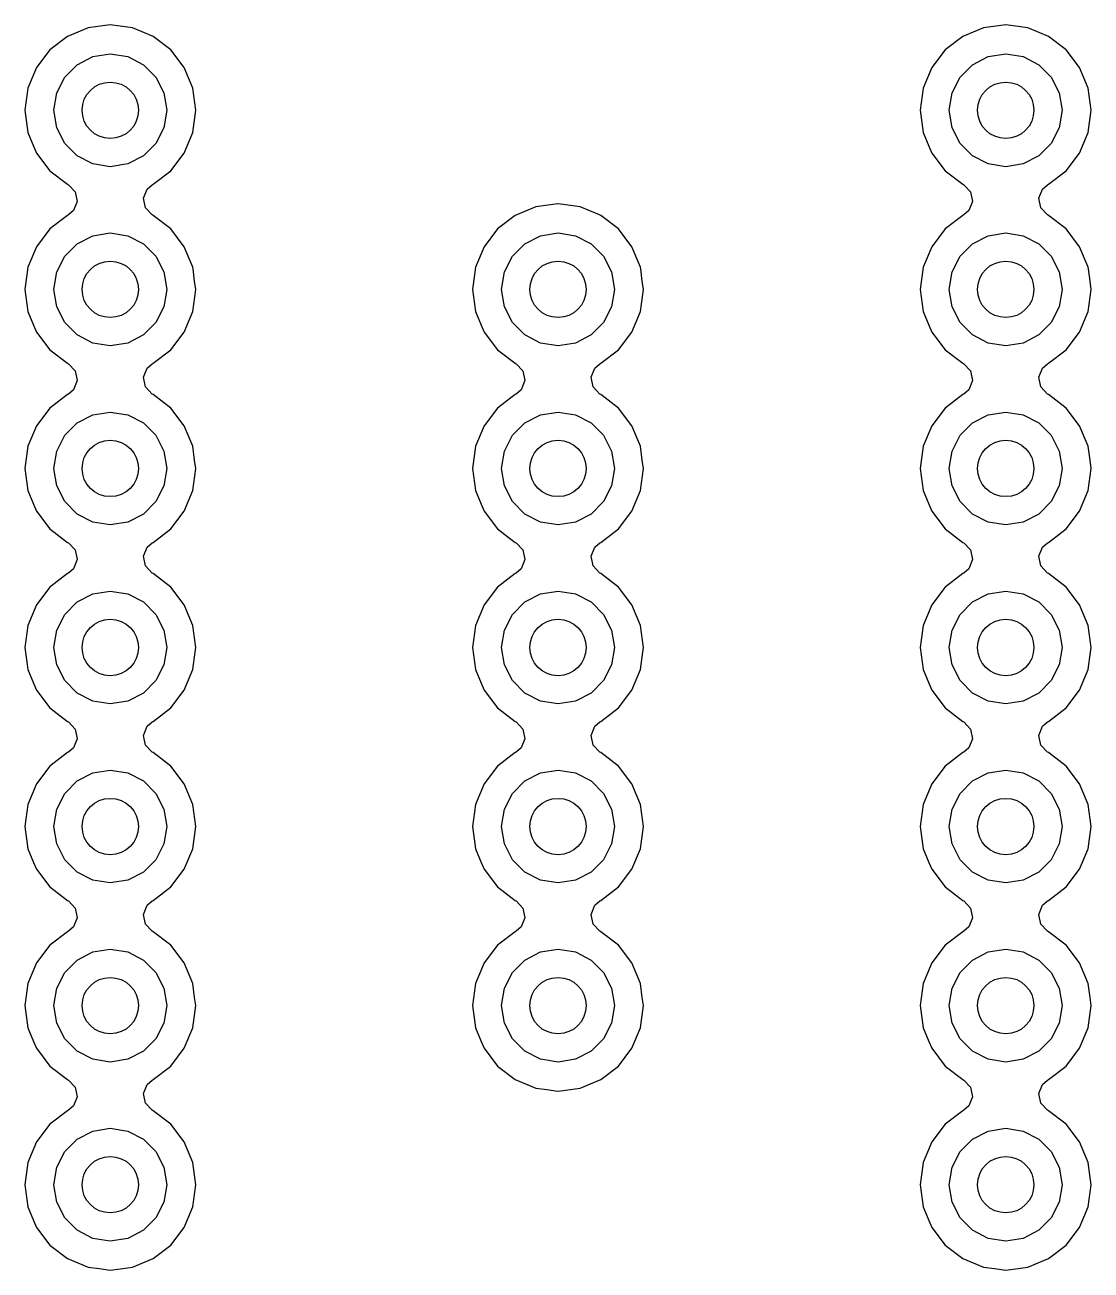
# Model space of a CAD drawing. Extents: x 116 to 183, y -128 to -37.6.
# Drawn here: x 132.11 to 139.67, y -86.2 to -77.37 of the extents above; entities that cross this region are included whole.
import ezdxf

# ---------------------------------------------------------------- set-up
doc = ezdxf.new("R2010")
doc.units = 0
doc.layers.add('BLACK', color=7, linetype='CONTINUOUS')

msp = doc.modelspace()

# ---------------------------------------------------------------- linework, layer by layer
at = {"layer": 'BLACK', "linetype": 'CONTINUOUS'}
for p, q in [((132.558237, -77.392956), (132.41216, -77.453463)), ((132.558239, -77.392955), (132.558237, -77.392956)), ((132.714999, -77.372318), (132.558239, -77.392955)), ((132.715001, -77.372318), (132.714999, -77.372318)), ((132.87176, -77.392955), (132.715001, -77.372318)), ((132.871762, -77.392956), (132.87176, -77.392955)), ((132.939852, -77.42116), (132.871762, -77.392956)), ((133.017841, -77.453464), (132.939852, -77.42116)), ((138.908237, -77.392956), (138.76216, -77.453463)), ((138.908239, -77.392955), (138.908237, -77.392956)), ((139.064999, -77.372318), (138.908239, -77.392955)), ((139.065001, -77.372318), (139.064999, -77.372318)), ((139.22176, -77.392955), (139.065001, -77.372318)), ((139.221762, -77.392956), (139.22176, -77.392955)), ((139.289852, -77.42116), (139.221762, -77.392956)), ((139.367841, -77.453464), (139.289852, -77.42116)), ((132.41216, -77.453463), (132.286718, -77.549718)), ((133.143282, -77.549718), (133.017841, -77.453464)), ((138.76216, -77.453463), (138.636718, -77.549718)), ((139.493282, -77.549718), (139.367841, -77.453464)), ((132.286718, -77.549718), (132.190463, -77.67516)), ((132.479886, -77.654393), (132.591393, -77.597577)), ((132.591393, -77.597577), (132.715, -77.578)), ((132.715, -77.578), (132.838607, -77.597577)), ((132.838607, -77.597577), (132.950114, -77.654393)), ((133.239536, -77.675159), (133.143282, -77.549718)), ((138.636718, -77.549718), (138.540463, -77.67516)), ((138.829886, -77.654393), (138.941393, -77.597577)), ((138.941393, -77.597577), (139.065, -77.578)), ((139.065, -77.578), (139.188607, -77.597577)), ((139.188607, -77.597577), (139.300114, -77.654393)), ((139.589536, -77.675159), (139.493282, -77.549718)), ((132.190463, -77.67516), (132.129956, -77.821237)), ((132.391393, -77.742886), (132.479886, -77.654393)), ((132.950114, -77.654393), (133.038607, -77.742886)), ((133.300044, -77.821238), (133.239536, -77.675159)), ((138.540463, -77.67516), (138.479956, -77.821237)), ((138.741393, -77.742886), (138.829886, -77.654393)), ((139.300114, -77.654393), (139.388607, -77.742886)), ((139.650044, -77.821238), (139.589536, -77.675159)), ((132.334577, -77.854393), (132.391393, -77.742886)), ((133.038607, -77.742886), (133.095423, -77.854393)), ((138.684577, -77.854393), (138.741393, -77.742886)), ((139.388607, -77.742886), (139.445423, -77.854393)), ((132.129955, -77.821239), (132.109318, -77.977998)), ((132.129956, -77.821237), (132.129955, -77.821239)), ((132.315, -77.978), (132.334577, -77.854393)), ((133.095423, -77.854393), (133.115, -77.978)), ((133.320682, -77.977998), (133.300044, -77.821238)), ((138.479955, -77.821239), (138.459318, -77.977998)), ((138.479956, -77.821237), (138.479955, -77.821239)), ((138.665, -77.978), (138.684577, -77.854393)), ((139.445423, -77.854393), (139.465, -77.978)), ((139.670682, -77.978), (139.650044, -77.821238)), ((132.109318, -77.977998), (132.109318, -77.978001)), ((132.109318, -77.978001), (132.129955, -78.13476)), ((132.334577, -78.101607), (132.315, -77.978)), ((133.115, -77.978), (133.095423, -78.101607)), ((133.300044, -78.134762), (133.320682, -77.978)), ((133.320682, -77.978), (133.320682, -77.977998)), ((138.459318, -77.977998), (138.459318, -77.978001)), ((138.459318, -77.978001), (138.479955, -78.13476)), ((138.684577, -78.101607), (138.665, -77.978)), ((139.465, -77.978), (139.445423, -78.101607)), ((139.650044, -78.134762), (139.670682, -77.978)), ((132.129955, -78.13476), (132.129956, -78.134762)), ((132.129956, -78.134762), (132.170232, -78.231998)), ((132.391393, -78.213114), (132.334577, -78.101607)), ((133.095423, -78.101607), (133.038607, -78.213114)), ((133.239536, -78.280841), (133.300044, -78.134762)), ((138.479955, -78.13476), (138.479956, -78.134762)), ((138.479956, -78.134762), (138.520232, -78.231998)), ((138.741393, -78.213114), (138.684577, -78.101607)), ((139.445423, -78.101607), (139.388607, -78.213114)), ((139.589536, -78.280841), (139.650044, -78.134762)), ((132.170232, -78.231998), (132.190464, -78.280841)), ((132.479886, -78.301607), (132.391393, -78.213114)), ((133.038607, -78.213114), (132.950114, -78.301607)), ((138.520232, -78.231998), (138.540464, -78.280841)), ((138.829886, -78.301607), (138.741393, -78.213114)), ((139.388607, -78.213114), (139.300114, -78.301607)), ((132.190464, -78.280841), (132.286718, -78.406282)), ((132.591393, -78.358423), (132.479886, -78.301607)), ((132.950114, -78.301607), (132.838607, -78.358423)), ((133.143282, -78.406282), (133.239536, -78.280841)), ((138.540464, -78.280841), (138.636718, -78.406282)), ((138.941393, -78.358423), (138.829886, -78.301607)), ((139.300114, -78.301607), (139.188607, -78.358423)), ((139.493282, -78.406282), (139.589536, -78.280841)), ((132.286718, -78.406282), (132.412159, -78.502536)), ((132.715, -78.378), (132.591393, -78.358423)), ((132.838607, -78.358423), (132.715, -78.378)), ((133.017841, -78.502536), (133.143282, -78.406282)), ((138.636718, -78.406282), (138.762159, -78.502536)), ((139.065, -78.378), (138.941393, -78.358423)), ((139.188607, -78.358423), (139.065, -78.378)), ((139.367841, -78.502536), (139.493282, -78.406282)), ((132.412159, -78.502536), (132.412166, -78.502541)), ((132.412166, -78.502541), (132.417487, -78.505613)), ((132.417487, -78.505613), (132.465703, -78.556179)), ((132.977037, -78.536352), (133.012515, -78.50561)), ((133.012515, -78.50561), (133.017828, -78.502541)), ((133.017828, -78.502541), (133.017841, -78.502536)), ((138.762159, -78.502536), (138.762166, -78.502541)), ((138.762166, -78.502541), (138.767487, -78.505613)), ((138.767487, -78.505613), (138.815703, -78.556179)), ((139.327037, -78.536352), (139.362515, -78.50561)), ((139.362515, -78.50561), (139.367828, -78.502541)), ((139.367828, -78.502541), (139.367841, -78.502536)), ((132.465703, -78.556179), (132.478927, -78.624786)), ((132.951072, -78.601218), (132.977037, -78.536352)), ((138.815703, -78.556179), (138.828927, -78.624786)), ((139.301072, -78.601218), (139.327037, -78.536352)), ((132.478927, -78.624786), (132.452959, -78.689651)), ((132.964298, -78.669825), (132.951072, -78.601218)), ((133.012515, -78.72039), (132.964298, -78.669825)), ((135.733237, -78.662956), (135.58716, -78.723463)), ((135.733239, -78.662955), (135.733237, -78.662956)), ((135.889999, -78.642318), (135.733239, -78.662955)), ((135.890001, -78.642318), (135.889999, -78.642318)), ((136.04676, -78.662955), (135.890001, -78.642318)), ((136.046762, -78.662956), (136.04676, -78.662955)), ((136.185412, -78.720387), (136.046762, -78.662956)), ((138.828927, -78.624786), (138.802959, -78.689651)), ((139.314298, -78.669825), (139.301072, -78.601218)), ((139.362515, -78.72039), (139.314298, -78.669825)), ((132.412166, -78.723458), (132.286718, -78.819718)), ((132.417487, -78.720387), (132.412166, -78.723458)), ((132.452959, -78.689651), (132.417487, -78.720387)), ((133.017834, -78.723461), (133.012515, -78.72039)), ((133.017841, -78.723464), (133.017834, -78.723461)), ((133.143282, -78.819718), (133.017841, -78.723464)), ((135.58716, -78.723463), (135.461718, -78.819718)), ((136.192841, -78.723464), (136.185412, -78.720387)), ((136.318282, -78.819718), (136.192841, -78.723464)), ((138.762166, -78.723458), (138.636718, -78.819718)), ((138.767487, -78.720387), (138.762166, -78.723458)), ((138.802959, -78.689651), (138.767487, -78.720387)), ((139.367834, -78.723461), (139.362515, -78.72039)), ((139.367841, -78.723464), (139.367834, -78.723461)), ((139.493282, -78.819718), (139.367841, -78.723464)), ((132.286718, -78.819718), (132.190463, -78.94516)), ((132.591393, -78.867577), (132.715, -78.848)), ((132.715, -78.848), (132.838607, -78.867577)), ((133.239536, -78.945159), (133.143282, -78.819718)), ((135.461718, -78.819718), (135.365463, -78.94516)), ((135.766393, -78.867577), (135.89, -78.848)), ((135.89, -78.848), (136.013607, -78.867577)), ((136.414536, -78.945159), (136.318282, -78.819718)), ((138.636718, -78.819718), (138.540463, -78.94516)), ((138.941393, -78.867577), (139.065, -78.848)), ((139.065, -78.848), (139.188607, -78.867577)), ((139.589536, -78.945159), (139.493282, -78.819718)), ((132.190463, -78.94516), (132.129956, -79.091237)), ((132.391393, -79.012886), (132.479886, -78.924393)), ((132.479886, -78.924393), (132.591393, -78.867577)), ((132.838607, -78.867577), (132.950114, -78.924393)), ((132.950114, -78.924393), (133.038607, -79.012886)), ((133.300044, -79.091238), (133.239536, -78.945159)), ((135.365463, -78.94516), (135.304956, -79.091237)), ((135.566393, -79.012886), (135.654886, -78.924393)), ((135.654886, -78.924393), (135.766393, -78.867577)), ((136.013607, -78.867577), (136.125114, -78.924393)), ((136.125114, -78.924393), (136.213607, -79.012886)), ((136.475044, -79.091238), (136.414536, -78.945159)), ((138.540463, -78.94516), (138.479956, -79.091237)), ((138.741393, -79.012886), (138.829886, -78.924393)), ((138.829886, -78.924393), (138.941393, -78.867577)), ((139.188607, -78.867577), (139.300114, -78.924393)), ((139.300114, -78.924393), (139.388607, -79.012886)), ((139.650044, -79.091238), (139.589536, -78.945159)), ((132.334577, -79.124393), (132.391393, -79.012886)), ((133.038607, -79.012886), (133.095423, -79.124393)), ((135.509577, -79.124393), (135.566393, -79.012886)), ((136.213607, -79.012886), (136.270423, -79.124393)), ((138.684577, -79.124393), (138.741393, -79.012886)), ((139.388607, -79.012886), (139.445423, -79.124393)), ((132.129955, -79.091239), (132.109318, -79.247998)), ((132.129956, -79.091237), (132.129955, -79.091239)), ((132.315, -79.248), (132.334577, -79.124393)), ((133.095423, -79.124393), (133.115, -79.248)), ((133.301482, -79.102159), (133.300044, -79.091238)), ((133.313029, -79.189873), (133.301482, -79.102159)), ((135.304955, -79.091239), (135.284318, -79.247998)), ((135.304956, -79.091237), (135.304955, -79.091239)), ((135.49, -79.248), (135.509577, -79.124393)), ((136.270423, -79.124393), (136.29, -79.248)), ((136.476482, -79.102159), (136.475044, -79.091238)), ((136.488029, -79.189873), (136.476482, -79.102159)), ((138.479955, -79.091239), (138.459318, -79.247998)), ((138.479956, -79.091237), (138.479955, -79.091239)), ((138.665, -79.248), (138.684577, -79.124393)), ((139.445423, -79.124393), (139.465, -79.248)), ((139.651482, -79.102159), (139.650044, -79.091238)), ((139.663029, -79.189873), (139.651482, -79.102159)), ((133.320682, -79.247998), (133.313029, -79.189873)), ((136.495682, -79.248), (136.488029, -79.189873)), ((139.670682, -79.248), (139.663029, -79.189873)), ((132.109318, -79.247998), (132.109318, -79.248001)), ((132.109318, -79.248001), (132.129955, -79.40476)), ((132.334577, -79.371607), (132.315, -79.248)), ((133.115, -79.248), (133.095423, -79.371607)), ((133.300044, -79.404762), (133.320682, -79.248)), ((133.320682, -79.248), (133.320682, -79.247998)), ((135.284318, -79.247998), (135.284318, -79.248001)), ((135.284318, -79.248001), (135.304955, -79.40476)), ((135.509577, -79.371607), (135.49, -79.248)), ((136.29, -79.248), (136.270423, -79.371607)), ((136.475044, -79.404762), (136.495682, -79.248)), ((138.459318, -79.247998), (138.459318, -79.248001)), ((138.459318, -79.248001), (138.479955, -79.40476)), ((138.684577, -79.371607), (138.665, -79.248)), ((139.465, -79.248), (139.445423, -79.371607)), ((139.650044, -79.404762), (139.670682, -79.248)), ((132.391393, -79.483114), (132.334577, -79.371607)), ((133.095423, -79.371607), (133.038607, -79.483114)), ((135.566393, -79.483114), (135.509577, -79.371607)), ((136.270423, -79.371607), (136.213607, -79.483114)), ((138.741393, -79.483114), (138.684577, -79.371607)), ((139.445423, -79.371607), (139.388607, -79.483114)), ((132.129955, -79.40476), (132.129956, -79.404762)), ((132.129956, -79.404762), (132.170232, -79.501998)), ((133.239536, -79.550841), (133.300044, -79.404762)), ((135.304955, -79.40476), (135.304956, -79.404762)), ((135.304956, -79.404762), (135.345232, -79.501998)), ((136.414536, -79.550841), (136.475044, -79.404762)), ((138.479955, -79.40476), (138.479956, -79.404762)), ((138.479956, -79.404762), (138.520232, -79.501998)), ((139.589536, -79.550841), (139.650044, -79.404762)), ((132.170232, -79.501998), (132.190464, -79.550841)), ((132.190464, -79.550841), (132.286718, -79.676282)), ((132.479886, -79.571607), (132.391393, -79.483114)), ((133.038607, -79.483114), (132.950114, -79.571607)), ((133.143282, -79.676282), (133.239536, -79.550841)), ((135.345232, -79.501998), (135.365464, -79.550841)), ((135.365464, -79.550841), (135.461718, -79.676282)), ((135.654886, -79.571607), (135.566393, -79.483114)), ((136.213607, -79.483114), (136.125114, -79.571607)), ((136.318282, -79.676282), (136.414536, -79.550841)), ((138.520232, -79.501998), (138.540464, -79.550841)), ((138.540464, -79.550841), (138.636718, -79.676282)), ((138.829886, -79.571607), (138.741393, -79.483114)), ((139.388607, -79.483114), (139.300114, -79.571607)), ((139.493282, -79.676282), (139.589536, -79.550841)), ((132.591393, -79.628423), (132.479886, -79.571607)), ((132.715, -79.648), (132.591393, -79.628423)), ((132.838607, -79.628423), (132.715, -79.648)), ((132.950114, -79.571607), (132.838607, -79.628423)), ((135.766393, -79.628423), (135.654886, -79.571607)), ((135.89, -79.648), (135.766393, -79.628423)), ((136.013607, -79.628423), (135.89, -79.648)), ((136.125114, -79.571607), (136.013607, -79.628423)), ((138.941393, -79.628423), (138.829886, -79.571607)), ((139.065, -79.648), (138.941393, -79.628423)), ((139.188607, -79.628423), (139.065, -79.648)), ((139.300114, -79.571607), (139.188607, -79.628423)), ((132.286718, -79.676282), (132.412159, -79.772536)), ((133.017841, -79.772536), (133.143282, -79.676282)), ((135.461718, -79.676282), (135.587159, -79.772536)), ((136.192841, -79.772536), (136.318282, -79.676282)), ((138.636718, -79.676282), (138.762159, -79.772536)), ((139.367841, -79.772536), (139.493282, -79.676282)), ((132.412159, -79.772536), (132.412166, -79.772541)), ((132.412166, -79.772541), (132.417487, -79.775613)), ((132.417487, -79.775613), (132.465703, -79.826179)), ((132.465703, -79.826179), (132.478927, -79.894786)), ((132.951072, -79.871218), (132.977037, -79.806352)), ((132.977037, -79.806352), (133.012515, -79.77561)), ((133.012515, -79.77561), (133.017828, -79.772541)), ((133.017828, -79.772541), (133.017841, -79.772536)), ((135.587159, -79.772536), (135.587166, -79.772541)), ((135.587166, -79.772541), (135.592487, -79.775613)), ((135.592487, -79.775613), (135.640703, -79.826179)), ((135.640703, -79.826179), (135.653927, -79.894786)), ((136.126072, -79.871218), (136.152037, -79.806352)), ((136.152037, -79.806352), (136.187515, -79.77561)), ((136.187515, -79.77561), (136.192828, -79.772541)), ((136.192828, -79.772541), (136.192841, -79.772536)), ((138.762159, -79.772536), (138.762166, -79.772541)), ((138.762166, -79.772541), (138.767487, -79.775613)), ((138.767487, -79.775613), (138.815703, -79.826179)), ((138.815703, -79.826179), (138.828927, -79.894786)), ((139.301072, -79.871218), (139.327037, -79.806352)), ((139.327037, -79.806352), (139.362515, -79.77561)), ((139.362515, -79.77561), (139.367828, -79.772541)), ((139.367828, -79.772541), (139.367841, -79.772536)), ((132.478927, -79.894786), (132.452959, -79.959651)), ((132.964298, -79.939825), (132.951072, -79.871218)), ((135.653927, -79.894786), (135.627959, -79.959651)), ((136.139298, -79.939825), (136.126072, -79.871218)), ((138.828927, -79.894786), (138.802959, -79.959651)), ((139.314298, -79.939825), (139.301072, -79.871218)), ((132.412166, -79.993458), (132.286718, -80.089718)), ((132.417487, -79.990387), (132.412166, -79.993458)), ((132.452959, -79.959651), (132.417487, -79.990387)), ((133.012515, -79.99039), (132.964298, -79.939825)), ((133.017834, -79.993461), (133.012515, -79.99039)), ((133.017841, -79.993464), (133.017834, -79.993461)), ((133.143282, -80.089718), (133.017841, -79.993464)), ((135.587166, -79.993458), (135.461718, -80.089718)), ((135.592487, -79.990387), (135.587166, -79.993458)), ((135.627959, -79.959651), (135.592487, -79.990387)), ((136.187515, -79.99039), (136.139298, -79.939825)), ((136.192834, -79.993461), (136.187515, -79.99039)), ((136.192841, -79.993464), (136.192834, -79.993461)), ((136.318282, -80.089718), (136.192841, -79.993464)), ((138.762166, -79.993458), (138.636718, -80.089718)), ((138.767487, -79.990387), (138.762166, -79.993458)), ((138.802959, -79.959651), (138.767487, -79.990387)), ((139.362515, -79.99039), (139.314298, -79.939825)), ((139.367834, -79.993461), (139.362515, -79.99039)), ((139.367841, -79.993464), (139.367834, -79.993461)), ((139.493282, -80.089718), (139.367841, -79.993464)), ((132.286718, -80.089718), (132.190463, -80.21516)), ((133.239536, -80.215159), (133.143282, -80.089718)), ((135.461718, -80.089718), (135.365463, -80.21516)), ((136.414536, -80.215159), (136.318282, -80.089718)), ((138.636718, -80.089718), (138.540463, -80.21516)), ((139.589536, -80.215159), (139.493282, -80.089718)), ((132.479886, -80.194393), (132.591393, -80.137577)), ((132.591393, -80.137577), (132.715, -80.118)), ((132.715, -80.118), (132.838607, -80.137577)), ((132.838607, -80.137577), (132.950114, -80.194393)), ((135.654886, -80.194393), (135.766393, -80.137577)), ((135.766393, -80.137577), (135.89, -80.118)), ((135.89, -80.118), (136.013607, -80.137577)), ((136.013607, -80.137577), (136.125114, -80.194393)), ((138.829886, -80.194393), (138.941393, -80.137577)), ((138.941393, -80.137577), (139.065, -80.118)), ((139.065, -80.118), (139.188607, -80.137577)), ((139.188607, -80.137577), (139.300114, -80.194393)), ((132.190463, -80.21516), (132.129956, -80.361237)), ((132.391393, -80.282886), (132.479886, -80.194393)), ((132.950114, -80.194393), (133.038607, -80.282886)), ((133.300044, -80.361238), (133.239536, -80.215159)), ((135.365463, -80.21516), (135.304956, -80.361237)), ((135.566393, -80.282886), (135.654886, -80.194393)), ((136.125114, -80.194393), (136.213607, -80.282886)), ((136.475044, -80.361238), (136.414536, -80.215159)), ((138.540463, -80.21516), (138.479956, -80.361237)), ((138.741393, -80.282886), (138.829886, -80.194393)), ((139.300114, -80.194393), (139.388607, -80.282886)), ((139.650044, -80.361238), (139.589536, -80.215159)), ((132.129955, -80.361239), (132.109318, -80.517998)), ((132.129956, -80.361237), (132.129955, -80.361239)), ((132.334577, -80.394393), (132.391393, -80.282886)), ((133.038607, -80.282886), (133.095423, -80.394393)), ((133.300044, -80.361239), (133.300044, -80.361238)), ((133.313029, -80.459873), (133.300044, -80.361239)), ((135.304955, -80.361239), (135.284318, -80.517998)), ((135.304956, -80.361237), (135.304955, -80.361239)), ((135.509577, -80.394393), (135.566393, -80.282886)), ((136.213607, -80.282886), (136.270423, -80.394393)), ((136.475044, -80.361239), (136.475044, -80.361238)), ((136.488029, -80.459873), (136.475044, -80.361239)), ((138.479955, -80.361239), (138.459318, -80.517998)), ((138.479956, -80.361237), (138.479955, -80.361239)), ((138.684577, -80.394393), (138.741393, -80.282886)), ((139.388607, -80.282886), (139.445423, -80.394393)), ((139.650044, -80.361239), (139.650044, -80.361238)), ((139.663029, -80.459873), (139.650044, -80.361239)), ((132.315, -80.518), (132.334577, -80.394393)), ((133.095423, -80.394393), (133.115, -80.518)), ((135.49, -80.518), (135.509577, -80.394393)), ((136.270423, -80.394393), (136.29, -80.518)), ((138.665, -80.518), (138.684577, -80.394393)), ((139.445423, -80.394393), (139.465, -80.518)), ((132.109318, -80.517998), (132.109318, -80.518001)), ((132.109318, -80.518001), (132.129955, -80.67476)), ((132.334577, -80.641607), (132.315, -80.518)), ((133.115, -80.518), (133.095423, -80.641607)), ((133.300044, -80.674762), (133.320682, -80.518)), ((133.320682, -80.518), (133.313029, -80.459873)), ((135.284318, -80.517998), (135.284318, -80.518001)), ((135.284318, -80.518001), (135.304955, -80.67476)), ((135.509577, -80.641607), (135.49, -80.518)), ((136.29, -80.518), (136.270423, -80.641607)), ((136.475044, -80.674762), (136.495682, -80.518)), ((136.495682, -80.518), (136.488029, -80.459873)), ((138.459318, -80.517998), (138.459318, -80.518001)), ((138.459318, -80.518001), (138.479955, -80.67476)), ((138.684577, -80.641607), (138.665, -80.518)), ((139.465, -80.518), (139.445423, -80.641607)), ((139.650044, -80.674762), (139.670682, -80.518)), ((139.670682, -80.518), (139.663029, -80.459873)), ((132.129955, -80.67476), (132.129956, -80.674762)), ((132.129956, -80.674762), (132.170232, -80.771998)), ((132.391393, -80.753114), (132.334577, -80.641607)), ((133.095423, -80.641607), (133.038607, -80.753114)), ((133.239536, -80.820841), (133.300044, -80.674762)), ((135.304955, -80.67476), (135.304956, -80.674762)), ((135.304956, -80.674762), (135.345232, -80.771998)), ((135.566393, -80.753114), (135.509577, -80.641607)), ((136.270423, -80.641607), (136.213607, -80.753114)), ((136.414536, -80.820841), (136.475044, -80.674762)), ((138.479955, -80.67476), (138.479956, -80.674762)), ((138.479956, -80.674762), (138.520232, -80.771998)), ((138.741393, -80.753114), (138.684577, -80.641607)), ((139.445423, -80.641607), (139.388607, -80.753114)), ((139.589536, -80.820841), (139.650044, -80.674762)), ((132.170232, -80.771998), (132.190464, -80.820841)), ((132.479886, -80.841607), (132.391393, -80.753114)), ((133.038607, -80.753114), (132.950114, -80.841607)), ((135.345232, -80.771998), (135.365464, -80.820841)), ((135.654886, -80.841607), (135.566393, -80.753114)), ((136.213607, -80.753114), (136.125114, -80.841607)), ((138.520232, -80.771998), (138.540464, -80.820841)), ((138.829886, -80.841607), (138.741393, -80.753114)), ((139.388607, -80.753114), (139.300114, -80.841607)), ((132.190464, -80.820841), (132.286718, -80.946282)), ((132.591393, -80.898423), (132.479886, -80.841607)), ((132.950114, -80.841607), (132.838607, -80.898423)), ((133.143282, -80.946282), (133.239536, -80.820841)), ((135.365464, -80.820841), (135.461718, -80.946282)), ((135.766393, -80.898423), (135.654886, -80.841607)), ((136.125114, -80.841607), (136.013607, -80.898423)), ((136.318282, -80.946282), (136.414536, -80.820841)), ((138.540464, -80.820841), (138.636718, -80.946282)), ((138.941393, -80.898423), (138.829886, -80.841607)), ((139.300114, -80.841607), (139.188607, -80.898423)), ((139.493282, -80.946282), (139.589536, -80.820841)), ((132.286718, -80.946282), (132.412159, -81.042536)), ((132.715, -80.918), (132.591393, -80.898423)), ((132.838607, -80.898423), (132.715, -80.918)), ((133.017841, -81.042536), (133.143282, -80.946282)), ((135.461718, -80.946282), (135.587159, -81.042536)), ((135.89, -80.918), (135.766393, -80.898423)), ((136.013607, -80.898423), (135.89, -80.918)), ((136.192841, -81.042536), (136.318282, -80.946282)), ((138.636718, -80.946282), (138.762159, -81.042536)), ((139.065, -80.918), (138.941393, -80.898423)), ((139.188607, -80.898423), (139.065, -80.918)), ((139.367841, -81.042536), (139.493282, -80.946282)), ((132.412159, -81.042536), (132.412166, -81.042541)), ((132.412166, -81.042541), (132.417487, -81.045613)), ((132.417487, -81.045613), (132.465703, -81.096179)), ((132.977037, -81.076352), (133.012515, -81.04561)), ((133.012515, -81.04561), (133.017828, -81.042541)), ((133.017828, -81.042541), (133.017841, -81.042536)), ((135.587159, -81.042536), (135.587166, -81.042541)), ((135.587166, -81.042541), (135.592487, -81.045613)), ((135.592487, -81.045613), (135.640703, -81.096179)), ((136.152037, -81.076352), (136.187515, -81.04561)), ((136.187515, -81.04561), (136.192828, -81.042541)), ((136.192828, -81.042541), (136.192841, -81.042536)), ((138.762159, -81.042536), (138.762166, -81.042541)), ((138.762166, -81.042541), (138.767487, -81.045613)), ((138.767487, -81.045613), (138.815703, -81.096179)), ((139.327037, -81.076352), (139.362515, -81.04561)), ((139.362515, -81.04561), (139.367828, -81.042541)), ((139.367828, -81.042541), (139.367841, -81.042536)), ((132.465703, -81.096179), (132.478927, -81.164786)), ((132.951072, -81.141218), (132.977037, -81.076352)), ((132.964298, -81.209825), (132.951072, -81.141218)), ((135.640703, -81.096179), (135.653927, -81.164786)), ((136.126072, -81.141218), (136.152037, -81.076352)), ((136.139298, -81.209825), (136.126072, -81.141218)), ((138.815703, -81.096179), (138.828927, -81.164786)), ((139.301072, -81.141218), (139.327037, -81.076352)), ((139.314298, -81.209825), (139.301072, -81.141218)), ((132.452959, -81.229651), (132.417487, -81.260387)), ((132.478927, -81.164786), (132.452959, -81.229651)), ((133.012515, -81.26039), (132.964298, -81.209825)), ((135.627959, -81.229651), (135.592487, -81.260387)), ((135.653927, -81.164786), (135.627959, -81.229651)), ((136.187515, -81.26039), (136.139298, -81.209825)), ((138.802959, -81.229651), (138.767487, -81.260387)), ((138.828927, -81.164786), (138.802959, -81.229651)), ((139.362515, -81.26039), (139.314298, -81.209825)), ((132.412166, -81.263458), (132.286718, -81.359718)), ((132.417487, -81.260387), (132.412166, -81.263458)), ((133.017834, -81.263461), (133.012515, -81.26039)), ((133.017841, -81.263464), (133.017834, -81.263461)), ((133.143282, -81.359718), (133.017841, -81.263464)), ((135.587166, -81.263458), (135.461718, -81.359718)), ((135.592487, -81.260387), (135.587166, -81.263458)), ((136.192834, -81.263461), (136.187515, -81.26039)), ((136.192841, -81.263464), (136.192834, -81.263461)), ((136.318282, -81.359718), (136.192841, -81.263464)), ((138.762166, -81.263458), (138.636718, -81.359718)), ((138.767487, -81.260387), (138.762166, -81.263458)), ((139.367834, -81.263461), (139.362515, -81.26039)), ((139.367841, -81.263464), (139.367834, -81.263461)), ((139.493282, -81.359718), (139.367841, -81.263464)), ((132.286718, -81.359718), (132.190463, -81.48516)), ((132.479886, -81.464393), (132.591393, -81.407577)), ((132.591393, -81.407577), (132.715, -81.388)), ((132.715, -81.388), (132.838607, -81.407577)), ((132.838607, -81.407577), (132.950114, -81.464393)), ((133.239536, -81.485159), (133.143282, -81.359718)), ((135.461718, -81.359718), (135.365463, -81.48516)), ((135.654886, -81.464393), (135.766393, -81.407577)), ((135.766393, -81.407577), (135.89, -81.388)), ((135.89, -81.388), (136.013607, -81.407577)), ((136.013607, -81.407577), (136.125114, -81.464393)), ((136.414536, -81.485159), (136.318282, -81.359718)), ((138.636718, -81.359718), (138.540463, -81.48516)), ((138.829886, -81.464393), (138.941393, -81.407577)), ((138.941393, -81.407577), (139.065, -81.388)), ((139.065, -81.388), (139.188607, -81.407577)), ((139.188607, -81.407577), (139.300114, -81.464393)), ((139.589536, -81.485159), (139.493282, -81.359718)), ((132.190463, -81.48516), (132.129956, -81.631237)), ((132.391393, -81.552886), (132.479886, -81.464393)), ((132.950114, -81.464393), (133.038607, -81.552886)), ((133.300044, -81.631238), (133.239536, -81.485159)), ((135.365463, -81.48516), (135.304956, -81.631237)), ((135.566393, -81.552886), (135.654886, -81.464393)), ((136.125114, -81.464393), (136.213607, -81.552886)), ((136.475044, -81.631238), (136.414536, -81.485159)), ((138.540463, -81.48516), (138.479956, -81.631237)), ((138.741393, -81.552886), (138.829886, -81.464393)), ((139.300114, -81.464393), (139.388607, -81.552886)), ((139.650044, -81.631238), (139.589536, -81.485159)), ((132.334577, -81.664393), (132.391393, -81.552886)), ((133.038607, -81.552886), (133.095423, -81.664393)), ((135.509577, -81.664393), (135.566393, -81.552886)), ((136.213607, -81.552886), (136.270423, -81.664393)), ((138.684577, -81.664393), (138.741393, -81.552886)), ((139.388607, -81.552886), (139.445423, -81.664393)), ((132.129955, -81.631239), (132.109318, -81.787998)), ((132.129956, -81.631237), (132.129955, -81.631239)), ((132.315, -81.788), (132.334577, -81.664393)), ((133.095423, -81.664393), (133.115, -81.788)), ((133.300044, -81.631239), (133.300044, -81.631238)), ((133.320682, -81.787998), (133.300044, -81.631239)), ((135.304955, -81.631239), (135.284318, -81.787998)), ((135.304956, -81.631237), (135.304955, -81.631239)), ((135.49, -81.788), (135.509577, -81.664393)), ((136.270423, -81.664393), (136.29, -81.788)), ((136.475044, -81.631239), (136.475044, -81.631238)), ((136.495682, -81.787998), (136.475044, -81.631239)), ((138.479955, -81.631239), (138.459318, -81.787998)), ((138.479956, -81.631237), (138.479955, -81.631239)), ((138.665, -81.788), (138.684577, -81.664393)), ((139.445423, -81.664393), (139.465, -81.788)), ((139.650044, -81.631239), (139.650044, -81.631238)), ((139.670682, -81.787998), (139.650044, -81.631239)), ((132.109318, -81.787998), (132.109318, -81.788001)), ((132.109318, -81.788001), (132.129955, -81.94476)), ((132.334577, -81.911607), (132.315, -81.788)), ((133.115, -81.788), (133.095423, -81.911607)), ((133.300044, -81.944762), (133.316284, -81.821405)), ((133.316284, -81.821405), (133.320682, -81.788001)), ((133.320682, -81.788001), (133.320682, -81.787998)), ((135.284318, -81.787998), (135.284318, -81.788001)), ((135.284318, -81.788001), (135.304955, -81.94476)), ((135.509577, -81.911607), (135.49, -81.788)), ((136.29, -81.788), (136.270423, -81.911607)), ((136.475044, -81.944762), (136.491284, -81.821405)), ((136.491284, -81.821405), (136.495682, -81.788001)), ((136.495682, -81.788001), (136.495682, -81.787998)), ((138.459318, -81.787998), (138.459318, -81.788001)), ((138.459318, -81.788001), (138.479955, -81.94476)), ((138.684577, -81.911607), (138.665, -81.788)), ((139.465, -81.788), (139.445423, -81.911607)), ((139.650044, -81.944762), (139.666284, -81.821405)), ((139.666284, -81.821405), (139.670682, -81.788001)), ((139.670682, -81.788001), (139.670682, -81.787998)), ((132.129955, -81.94476), (132.129956, -81.944762)), ((132.129956, -81.944762), (132.170232, -82.041998)), ((132.391393, -82.023114), (132.334577, -81.911607)), ((133.095423, -81.911607), (133.038607, -82.023114)), ((133.239536, -82.090841), (133.300044, -81.944762)), ((135.304955, -81.94476), (135.304956, -81.944762)), ((135.304956, -81.944762), (135.345232, -82.041998)), ((135.566393, -82.023114), (135.509577, -81.911607)), ((136.270423, -81.911607), (136.213607, -82.023114)), ((136.414536, -82.090841), (136.475044, -81.944762)), ((138.479955, -81.94476), (138.479956, -81.944762)), ((138.479956, -81.944762), (138.520232, -82.041998)), ((138.741393, -82.023114), (138.684577, -81.911607)), ((139.445423, -81.911607), (139.388607, -82.023114)), ((139.589536, -82.090841), (139.650044, -81.944762)), ((132.170232, -82.041998), (132.190464, -82.090841)), ((132.479886, -82.111607), (132.391393, -82.023114)), ((133.038607, -82.023114), (132.950114, -82.111607)), ((135.345232, -82.041998), (135.365464, -82.090841)), ((135.654886, -82.111607), (135.566393, -82.023114)), ((136.213607, -82.023114), (136.125114, -82.111607)), ((138.520232, -82.041998), (138.540464, -82.090841)), ((138.829886, -82.111607), (138.741393, -82.023114)), ((139.388607, -82.023114), (139.300114, -82.111607)), ((132.190464, -82.090841), (132.286718, -82.216282)), ((132.591393, -82.168423), (132.479886, -82.111607)), ((132.950114, -82.111607), (132.838607, -82.168423)), ((133.143282, -82.216282), (133.239536, -82.090841)), ((135.365464, -82.090841), (135.461718, -82.216282)), ((135.766393, -82.168423), (135.654886, -82.111607)), ((136.125114, -82.111607), (136.013607, -82.168423)), ((136.318282, -82.216282), (136.414536, -82.090841)), ((138.540464, -82.090841), (138.636718, -82.216282)), ((138.941393, -82.168423), (138.829886, -82.111607)), ((139.300114, -82.111607), (139.188607, -82.168423)), ((139.493282, -82.216282), (139.589536, -82.090841)), ((132.286718, -82.216282), (132.412159, -82.312536)), ((132.715, -82.188), (132.591393, -82.168423)), ((132.838607, -82.168423), (132.715, -82.188)), ((133.017841, -82.312536), (133.143282, -82.216282)), ((135.461718, -82.216282), (135.587159, -82.312536)), ((135.89, -82.188), (135.766393, -82.168423)), ((136.013607, -82.168423), (135.89, -82.188)), ((136.192841, -82.312536), (136.318282, -82.216282)), ((138.636718, -82.216282), (138.762159, -82.312536)), ((139.065, -82.188), (138.941393, -82.168423)), ((139.188607, -82.168423), (139.065, -82.188)), ((139.367841, -82.312536), (139.493282, -82.216282)), ((132.412159, -82.312536), (132.412166, -82.312541)), ((132.412166, -82.312541), (132.417487, -82.315613)), ((132.417487, -82.315613), (132.465703, -82.366179)), ((132.465703, -82.366179), (132.478927, -82.434786)), ((132.951072, -82.411218), (132.977037, -82.346352)), ((132.977037, -82.346352), (133.012515, -82.31561)), ((133.012515, -82.31561), (133.017828, -82.312541)), ((133.017828, -82.312541), (133.017841, -82.312536)), ((135.587159, -82.312536), (135.587166, -82.312541)), ((135.587166, -82.312541), (135.592487, -82.315613)), ((135.592487, -82.315613), (135.640703, -82.366179)), ((135.640703, -82.366179), (135.653927, -82.434786)), ((136.126072, -82.411218), (136.152037, -82.346352)), ((136.152037, -82.346352), (136.187515, -82.31561)), ((136.187515, -82.31561), (136.192828, -82.312541)), ((136.192828, -82.312541), (136.192841, -82.312536)), ((138.762159, -82.312536), (138.762166, -82.312541)), ((138.762166, -82.312541), (138.767487, -82.315613)), ((138.767487, -82.315613), (138.815703, -82.366179)), ((138.815703, -82.366179), (138.828927, -82.434786)), ((139.301072, -82.411218), (139.327037, -82.346352)), ((139.327037, -82.346352), (139.362515, -82.31561)), ((139.362515, -82.31561), (139.367828, -82.312541)), ((139.367828, -82.312541), (139.367841, -82.312536)), ((132.478927, -82.434786), (132.452959, -82.499651)), ((132.964298, -82.479825), (132.951072, -82.411218)), ((133.012515, -82.53039), (132.964298, -82.479825)), ((135.653927, -82.434786), (135.627959, -82.499651)), ((136.139298, -82.479825), (136.126072, -82.411218)), ((136.187515, -82.53039), (136.139298, -82.479825)), ((138.828927, -82.434786), (138.802959, -82.499651)), ((139.314298, -82.479825), (139.301072, -82.411218)), ((139.362515, -82.53039), (139.314298, -82.479825)), ((132.412166, -82.533458), (132.286718, -82.629718)), ((132.417487, -82.530387), (132.412166, -82.533458)), ((132.452959, -82.499651), (132.417487, -82.530387)), ((133.017834, -82.533461), (133.012515, -82.53039)), ((133.017841, -82.533464), (133.017834, -82.533461)), ((133.143282, -82.629718), (133.017841, -82.533464)), ((135.587166, -82.533458), (135.461718, -82.629718)), ((135.592487, -82.530387), (135.587166, -82.533458)), ((135.627959, -82.499651), (135.592487, -82.530387)), ((136.192834, -82.533461), (136.187515, -82.53039)), ((136.192841, -82.533464), (136.192834, -82.533461)), ((136.318282, -82.629718), (136.192841, -82.533464)), ((138.762166, -82.533458), (138.636718, -82.629718)), ((138.767487, -82.530387), (138.762166, -82.533458)), ((138.802959, -82.499651), (138.767487, -82.530387)), ((139.367834, -82.533461), (139.362515, -82.53039)), ((139.367841, -82.533464), (139.367834, -82.533461)), ((139.389389, -82.549998), (139.367841, -82.533464)), ((139.493282, -82.629718), (139.389389, -82.549998)), ((132.286718, -82.629718), (132.190463, -82.75516)), ((132.591393, -82.677577), (132.715, -82.658)), ((132.715, -82.658), (132.838607, -82.677577)), ((133.239536, -82.755159), (133.143282, -82.629718)), ((135.461718, -82.629718), (135.365463, -82.75516)), ((135.766393, -82.677577), (135.89, -82.658)), ((135.89, -82.658), (136.013607, -82.677577)), ((136.414536, -82.755159), (136.318282, -82.629718)), ((138.636718, -82.629718), (138.540463, -82.75516)), ((138.941393, -82.677577), (139.065, -82.658)), ((139.065, -82.658), (139.188607, -82.677577)), ((139.589536, -82.755159), (139.493282, -82.629718)), ((132.391393, -82.822886), (132.479886, -82.734393)), ((132.479886, -82.734393), (132.591393, -82.677577)), ((132.838607, -82.677577), (132.950114, -82.734393)), ((132.950114, -82.734393), (133.038607, -82.822886)), ((135.566393, -82.822886), (135.654886, -82.734393)), ((135.654886, -82.734393), (135.766393, -82.677577)), ((136.013607, -82.677577), (136.125114, -82.734393)), ((136.125114, -82.734393), (136.213607, -82.822886)), ((138.741393, -82.822886), (138.829886, -82.734393)), ((138.829886, -82.734393), (138.941393, -82.677577)), ((139.188607, -82.677577), (139.300114, -82.734393)), ((139.300114, -82.734393), (139.388607, -82.822886)), ((132.190463, -82.75516), (132.129956, -82.901237)), ((132.334577, -82.934393), (132.391393, -82.822886)), ((133.038607, -82.822886), (133.095423, -82.934393)), ((133.300044, -82.901238), (133.239536, -82.755159)), ((135.365463, -82.75516), (135.304956, -82.901237)), ((135.509577, -82.934393), (135.566393, -82.822886)), ((136.213607, -82.822886), (136.270423, -82.934393)), ((136.475044, -82.901238), (136.414536, -82.755159)), ((138.540463, -82.75516), (138.479956, -82.901237)), ((138.684577, -82.934393), (138.741393, -82.822886)), ((139.388607, -82.822886), (139.445423, -82.934393)), ((139.650044, -82.901238), (139.589536, -82.755159)), ((132.129955, -82.901239), (132.109318, -83.057998)), ((132.129956, -82.901237), (132.129955, -82.901239)), ((133.320682, -83.058), (133.300044, -82.901238)), ((135.304955, -82.901239), (135.284318, -83.057998)), ((135.304956, -82.901237), (135.304955, -82.901239)), ((136.495682, -83.058), (136.475044, -82.901238)), ((138.479955, -82.901239), (138.459318, -83.057998)), ((138.479956, -82.901237), (138.479955, -82.901239)), ((139.670682, -83.058), (139.650044, -82.901238)), ((132.315, -83.058), (132.334577, -82.934393)), ((133.095423, -82.934393), (133.115, -83.058)), ((135.49, -83.058), (135.509577, -82.934393)), ((136.270423, -82.934393), (136.29, -83.058)), ((138.665, -83.058), (138.684577, -82.934393)), ((139.445423, -82.934393), (139.465, -83.058)), ((132.109318, -83.057998), (132.109318, -83.058001)), ((132.109318, -83.058001), (132.129955, -83.21476)), ((132.334577, -83.181607), (132.315, -83.058)), ((133.115, -83.058), (133.095423, -83.181607)), ((133.300044, -83.214762), (133.320682, -83.058)), ((135.284318, -83.057998), (135.284318, -83.058001)), ((135.284318, -83.058001), (135.304955, -83.21476)), ((135.509577, -83.181607), (135.49, -83.058)), ((136.29, -83.058), (136.270423, -83.181607)), ((136.475044, -83.214762), (136.495682, -83.058)), ((138.459318, -83.057998), (138.459318, -83.058001)), ((138.459318, -83.058001), (138.479955, -83.21476)), ((138.684577, -83.181607), (138.665, -83.058)), ((139.465, -83.058), (139.445423, -83.181607)), ((139.650044, -83.214762), (139.670682, -83.058)), ((132.391393, -83.293114), (132.334577, -83.181607)), ((133.095423, -83.181607), (133.038607, -83.293114)), ((135.566393, -83.293114), (135.509577, -83.181607)), ((136.270423, -83.181607), (136.213607, -83.293114)), ((138.741393, -83.293114), (138.684577, -83.181607)), ((139.445423, -83.181607), (139.388607, -83.293114)), ((132.129955, -83.21476), (132.129956, -83.214762)), ((132.129956, -83.214762), (132.170232, -83.311998)), ((133.239536, -83.360841), (133.300044, -83.214762)), ((135.304955, -83.21476), (135.304956, -83.214762)), ((135.304956, -83.214762), (135.345232, -83.311998)), ((136.414536, -83.360841), (136.475044, -83.214762)), ((138.479955, -83.21476), (138.479956, -83.214762)), ((138.479956, -83.214762), (138.520232, -83.311998)), ((139.589536, -83.360841), (139.650044, -83.214762)), ((132.170232, -83.311998), (132.190464, -83.360841)), ((132.190464, -83.360841), (132.286718, -83.486282)), ((132.479886, -83.381607), (132.391393, -83.293114)), ((133.038607, -83.293114), (132.950114, -83.381607)), ((133.143282, -83.486282), (133.239536, -83.360841)), ((135.345232, -83.311998), (135.365464, -83.360841)), ((135.365464, -83.360841), (135.461718, -83.486282)), ((135.654886, -83.381607), (135.566393, -83.293114)), ((136.213607, -83.293114), (136.125114, -83.381607)), ((136.318282, -83.486282), (136.414536, -83.360841)), ((138.520232, -83.311998), (138.540464, -83.360841)), ((138.540464, -83.360841), (138.636718, -83.486282)), ((138.829886, -83.381607), (138.741393, -83.293114)), ((139.388607, -83.293114), (139.300114, -83.381607)), ((139.493282, -83.486282), (139.589536, -83.360841)), ((132.591393, -83.438423), (132.479886, -83.381607)), ((132.715, -83.458), (132.591393, -83.438423)), ((132.838607, -83.438423), (132.715, -83.458)), ((132.950114, -83.381607), (132.838607, -83.438423)), ((135.766393, -83.438423), (135.654886, -83.381607)), ((135.89, -83.458), (135.766393, -83.438423)), ((136.013607, -83.438423), (135.89, -83.458)), ((136.125114, -83.381607), (136.013607, -83.438423)), ((138.941393, -83.438423), (138.829886, -83.381607)), ((139.065, -83.458), (138.941393, -83.438423)), ((139.188607, -83.438423), (139.065, -83.458)), ((139.300114, -83.381607), (139.188607, -83.438423)), ((132.286718, -83.486282), (132.412159, -83.582536)), ((133.017841, -83.582536), (133.143282, -83.486282)), ((135.461718, -83.486282), (135.587159, -83.582536)), ((136.192841, -83.582536), (136.318282, -83.486282)), ((138.636718, -83.486282), (138.762159, -83.582536)), ((139.367841, -83.582536), (139.493282, -83.486282)), ((132.412159, -83.582536), (132.412166, -83.582541)), ((132.412166, -83.582541), (132.417487, -83.585613)), ((132.417487, -83.585613), (132.465703, -83.636179)), ((132.951072, -83.681218), (132.977037, -83.616352)), ((132.977037, -83.616352), (133.012515, -83.58561)), ((133.012515, -83.58561), (133.017828, -83.582541)), ((133.017828, -83.582541), (133.017841, -83.582536)), ((135.587159, -83.582536), (135.587166, -83.582541)), ((135.587166, -83.582541), (135.592487, -83.585613)), ((135.592487, -83.585613), (135.640703, -83.636179)), ((136.126072, -83.681218), (136.152037, -83.616352)), ((136.152037, -83.616352), (136.187515, -83.58561)), ((136.187515, -83.58561), (136.192828, -83.582541)), ((136.192828, -83.582541), (136.192841, -83.582536)), ((138.762159, -83.582536), (138.762166, -83.582541)), ((138.762166, -83.582541), (138.767487, -83.585613)), ((138.767487, -83.585613), (138.815703, -83.636179)), ((139.301072, -83.681218), (139.327037, -83.616352)), ((139.327037, -83.616352), (139.362515, -83.58561)), ((139.362515, -83.58561), (139.367828, -83.582541)), ((139.367828, -83.582541), (139.367841, -83.582536)), ((132.478927, -83.704786), (132.452959, -83.769651)), ((132.465703, -83.636179), (132.478927, -83.704786)), ((132.964298, -83.749825), (132.951072, -83.681218)), ((135.653927, -83.704786), (135.627959, -83.769651)), ((135.640703, -83.636179), (135.653927, -83.704786)), ((136.139298, -83.749825), (136.126072, -83.681218)), ((138.828927, -83.704786), (138.802959, -83.769651)), ((138.815703, -83.636179), (138.828927, -83.704786)), ((139.314298, -83.749825), (139.301072, -83.681218)), ((132.412166, -83.803458), (132.286718, -83.899718)), ((132.417487, -83.800387), (132.412166, -83.803458)), ((132.452959, -83.769651), (132.417487, -83.800387)), ((133.012515, -83.80039), (132.964298, -83.749825)), ((133.017834, -83.803461), (133.012515, -83.80039)), ((133.017841, -83.803464), (133.017834, -83.803461)), ((133.143282, -83.899718), (133.017841, -83.803464)), ((135.587166, -83.803458), (135.461718, -83.899718)), ((135.592487, -83.800387), (135.587166, -83.803458)), ((135.627959, -83.769651), (135.592487, -83.800387)), ((136.187515, -83.80039), (136.139298, -83.749825)), ((136.192834, -83.803461), (136.187515, -83.80039)), ((136.192841, -83.803464), (136.192834, -83.803461)), ((136.318282, -83.899718), (136.192841, -83.803464)), ((138.762166, -83.803458), (138.636718, -83.899718)), ((138.767487, -83.800387), (138.762166, -83.803458)), ((138.802959, -83.769651), (138.767487, -83.800387)), ((139.362515, -83.80039), (139.314298, -83.749825)), ((139.367834, -83.803461), (139.362515, -83.80039)), ((139.367841, -83.803464), (139.367834, -83.803461)), ((139.493282, -83.899718), (139.367841, -83.803464)), ((132.286718, -83.899718), (132.190463, -84.02516)), ((132.479886, -84.004393), (132.591393, -83.947577)), ((132.591393, -83.947577), (132.715, -83.928)), ((132.715, -83.928), (132.838607, -83.947577)), ((132.838607, -83.947577), (132.950114, -84.004393)), ((133.239536, -84.025159), (133.143282, -83.899718)), ((135.461718, -83.899718), (135.365463, -84.02516)), ((135.654886, -84.004393), (135.766393, -83.947577)), ((135.766393, -83.947577), (135.89, -83.928)), ((135.89, -83.928), (136.013607, -83.947577)), ((136.013607, -83.947577), (136.125114, -84.004393)), ((136.414536, -84.025159), (136.318282, -83.899718)), ((138.636718, -83.899718), (138.540463, -84.02516)), ((138.829886, -84.004393), (138.941393, -83.947577)), ((138.941393, -83.947577), (139.065, -83.928)), ((139.065, -83.928), (139.188607, -83.947577)), ((139.188607, -83.947577), (139.300114, -84.004393)), ((139.589536, -84.025159), (139.493282, -83.899718)), ((132.190463, -84.02516), (132.129956, -84.171237)), ((132.391393, -84.092886), (132.479886, -84.004393)), ((132.950114, -84.004393), (133.038607, -84.092886)), ((133.300044, -84.171238), (133.239536, -84.025159)), ((135.365463, -84.02516), (135.304956, -84.171237)), ((135.566393, -84.092886), (135.654886, -84.004393)), ((136.125114, -84.004393), (136.213607, -84.092886)), ((136.475044, -84.171238), (136.414536, -84.025159)), ((138.540463, -84.02516), (138.479956, -84.171237)), ((138.741393, -84.092886), (138.829886, -84.004393)), ((139.300114, -84.004393), (139.388607, -84.092886)), ((139.650044, -84.171238), (139.589536, -84.025159)), ((132.334577, -84.204393), (132.391393, -84.092886)), ((133.038607, -84.092886), (133.095423, -84.204393)), ((135.509577, -84.204393), (135.566393, -84.092886)), ((136.213607, -84.092886), (136.270423, -84.204393)), ((138.684577, -84.204393), (138.741393, -84.092886)), ((139.388607, -84.092886), (139.445423, -84.204393)), ((132.129955, -84.171239), (132.109318, -84.327998)), ((132.129956, -84.171237), (132.129955, -84.171239)), ((132.315, -84.328), (132.334577, -84.204393)), ((133.095423, -84.204393), (133.115, -84.328)), ((133.300044, -84.171239), (133.300044, -84.171238)), ((133.313029, -84.269873), (133.300044, -84.171239)), ((135.304955, -84.171239), (135.284318, -84.327998)), ((135.304956, -84.171237), (135.304955, -84.171239)), ((135.49, -84.328), (135.509577, -84.204393)), ((136.270423, -84.204393), (136.29, -84.328)), ((136.475044, -84.171239), (136.475044, -84.171238)), ((136.488029, -84.269873), (136.475044, -84.171239)), ((138.479955, -84.171239), (138.459318, -84.327998)), ((138.479956, -84.171237), (138.479955, -84.171239)), ((138.665, -84.328), (138.684577, -84.204393)), ((139.445423, -84.204393), (139.465, -84.328)), ((139.650044, -84.171239), (139.650044, -84.171238)), ((139.663029, -84.269873), (139.650044, -84.171239)), ((132.109318, -84.327998), (132.109318, -84.328001)), ((132.109318, -84.328001), (132.129955, -84.48476)), ((132.334577, -84.451607), (132.315, -84.328)), ((133.115, -84.328), (133.095423, -84.451607)), ((133.300044, -84.484762), (133.320682, -84.328)), ((133.320682, -84.328), (133.313029, -84.269873)), ((135.284318, -84.327998), (135.284318, -84.328001)), ((135.284318, -84.328001), (135.304955, -84.48476)), ((135.509577, -84.451607), (135.49, -84.328)), ((136.29, -84.328), (136.270423, -84.451607)), ((136.475044, -84.484762), (136.495682, -84.328)), ((136.495682, -84.328), (136.488029, -84.269873)), ((138.459318, -84.327998), (138.459318, -84.328001)), ((138.459318, -84.328001), (138.479955, -84.48476)), ((138.684577, -84.451607), (138.665, -84.328)), ((139.465, -84.328), (139.445423, -84.451607)), ((139.650044, -84.484762), (139.670682, -84.328)), ((139.670682, -84.328), (139.663029, -84.269873)), ((132.129955, -84.48476), (132.129956, -84.484762)), ((132.129956, -84.484762), (132.170232, -84.581998)), ((132.391393, -84.563114), (132.334577, -84.451607)), ((133.095423, -84.451607), (133.038607, -84.563114)), ((133.239536, -84.630841), (133.300044, -84.484762)), ((135.304955, -84.48476), (135.304956, -84.484762)), ((135.304956, -84.484762), (135.345232, -84.581998)), ((135.566393, -84.563114), (135.509577, -84.451607)), ((136.270423, -84.451607), (136.213607, -84.563114)), ((136.414536, -84.630841), (136.475044, -84.484762)), ((138.479955, -84.48476), (138.479956, -84.484762)), ((138.479956, -84.484762), (138.520232, -84.581998)), ((138.741393, -84.563114), (138.684577, -84.451607)), ((139.445423, -84.451607), (139.388607, -84.563114)), ((139.589536, -84.630841), (139.650044, -84.484762)), ((132.170232, -84.581998), (132.190464, -84.630841)), ((132.479886, -84.651607), (132.391393, -84.563114)), ((133.038607, -84.563114), (132.950114, -84.651607)), ((135.345232, -84.581998), (135.365464, -84.630841)), ((135.654886, -84.651607), (135.566393, -84.563114)), ((136.213607, -84.563114), (136.125114, -84.651607)), ((138.520232, -84.581998), (138.540464, -84.630841)), ((138.829886, -84.651607), (138.741393, -84.563114)), ((139.388607, -84.563114), (139.300114, -84.651607)), ((132.190464, -84.630841), (132.286718, -84.756282)), ((132.591393, -84.708423), (132.479886, -84.651607)), ((132.950114, -84.651607), (132.838607, -84.708423)), ((133.143282, -84.756282), (133.239536, -84.630841)), ((135.365464, -84.630841), (135.461718, -84.756282)), ((135.766393, -84.708423), (135.654886, -84.651607)), ((136.125114, -84.651607), (136.013607, -84.708423)), ((136.318282, -84.756282), (136.414536, -84.630841)), ((138.540464, -84.630841), (138.636718, -84.756282)), ((138.941393, -84.708423), (138.829886, -84.651607)), ((139.300114, -84.651607), (139.188607, -84.708423)), ((139.493282, -84.756282), (139.589536, -84.630841)), ((132.286718, -84.756282), (132.412159, -84.852536)), ((132.715, -84.728), (132.591393, -84.708423)), ((132.838607, -84.708423), (132.715, -84.728)), ((133.017841, -84.852536), (133.143282, -84.756282)), ((135.461718, -84.756282), (135.587159, -84.852536)), ((135.89, -84.728), (135.766393, -84.708423)), ((136.013607, -84.708423), (135.89, -84.728)), ((136.192841, -84.852536), (136.318282, -84.756282)), ((138.636718, -84.756282), (138.762159, -84.852536)), ((139.065, -84.728), (138.941393, -84.708423)), ((139.188607, -84.708423), (139.065, -84.728)), ((139.367841, -84.852536), (139.493282, -84.756282)), ((132.412159, -84.852536), (132.412166, -84.852541)), ((132.412166, -84.852541), (132.417487, -84.855613)), ((132.417487, -84.855613), (132.465703, -84.906179)), ((132.977037, -84.886352), (133.012515, -84.85561)), ((133.012515, -84.85561), (133.017828, -84.852541)), ((133.017828, -84.852541), (133.017841, -84.852536)), ((135.587159, -84.852536), (135.733238, -84.913044)), ((136.046762, -84.913044), (136.192841, -84.852536)), ((138.762159, -84.852536), (138.762166, -84.852541)), ((138.762166, -84.852541), (138.767487, -84.855613)), ((138.767487, -84.855613), (138.815703, -84.906179)), ((139.327037, -84.886352), (139.362515, -84.85561)), ((139.362515, -84.85561), (139.367828, -84.852541)), ((139.367828, -84.852541), (139.367841, -84.852536)), ((132.465703, -84.906179), (132.478927, -84.974786)), ((132.951072, -84.951218), (132.977037, -84.886352)), ((132.964298, -85.019825), (132.951072, -84.951218)), ((135.733238, -84.913044), (135.811619, -84.923363)), ((135.811619, -84.923363), (135.889999, -84.933682)), ((135.889999, -84.933682), (135.89, -84.933682)), ((135.89, -84.933682), (135.890001, -84.933682)), ((135.890001, -84.933682), (135.942254, -84.926802)), ((135.942254, -84.926802), (136.046762, -84.913044)), ((138.815703, -84.906179), (138.828927, -84.974786)), ((139.301072, -84.951218), (139.327037, -84.886352)), ((139.314298, -85.019825), (139.301072, -84.951218)), ((132.452959, -85.039651), (132.417487, -85.070387)), ((132.478927, -84.974786), (132.452959, -85.039651)), ((133.012515, -85.07039), (132.964298, -85.019825)), ((138.802959, -85.039651), (138.767487, -85.070387)), ((138.828927, -84.974786), (138.802959, -85.039651)), ((139.362515, -85.07039), (139.314298, -85.019825)), ((132.412166, -85.073458), (132.286718, -85.169718)), ((132.417487, -85.070387), (132.412166, -85.073458)), ((133.017834, -85.073461), (133.012515, -85.07039)), ((133.017841, -85.073464), (133.017834, -85.073461)), ((133.143282, -85.169718), (133.017841, -85.073464)), ((138.762166, -85.073458), (138.636718, -85.169718)), ((138.767487, -85.070387), (138.762166, -85.073458)), ((139.367834, -85.073461), (139.362515, -85.07039)), ((139.367841, -85.073464), (139.367834, -85.073461)), ((139.493282, -85.169718), (139.367841, -85.073464)), ((132.286718, -85.169718), (132.190463, -85.29516)), ((132.479886, -85.274393), (132.591393, -85.217577)), ((132.591393, -85.217577), (132.715, -85.198)), ((132.715, -85.198), (132.838607, -85.217577)), ((132.838607, -85.217577), (132.950114, -85.274393)), ((133.239536, -85.295159), (133.143282, -85.169718)), ((138.636718, -85.169718), (138.540463, -85.29516)), ((138.829886, -85.274393), (138.941393, -85.217577)), ((138.941393, -85.217577), (139.065, -85.198)), ((139.065, -85.198), (139.188607, -85.217577)), ((139.188607, -85.217577), (139.300114, -85.274393)), ((139.589536, -85.295159), (139.493282, -85.169718)), ((132.190463, -85.29516), (132.129956, -85.441237)), ((132.391393, -85.362886), (132.479886, -85.274393)), ((132.950114, -85.274393), (133.038607, -85.362886)), ((133.300044, -85.441238), (133.239536, -85.295159)), ((138.540463, -85.29516), (138.479956, -85.441237)), ((138.741393, -85.362886), (138.829886, -85.274393)), ((139.300114, -85.274393), (139.388607, -85.362886)), ((139.650044, -85.441238), (139.589536, -85.295159)), ((132.334577, -85.474393), (132.391393, -85.362886)), ((133.038607, -85.362886), (133.095423, -85.474393)), ((138.684577, -85.474393), (138.741393, -85.362886)), ((139.388607, -85.362886), (139.445423, -85.474393)), ((132.129955, -85.441239), (132.109318, -85.597998)), ((132.129956, -85.441237), (132.129955, -85.441239)), ((132.315, -85.598), (132.334577, -85.474393)), ((133.095423, -85.474393), (133.115, -85.598)), ((133.300044, -85.441239), (133.300044, -85.441238)), ((133.314053, -85.547651), (133.300044, -85.441239)), ((138.479955, -85.441239), (138.459318, -85.597998)), ((138.479956, -85.441237), (138.479955, -85.441239)), ((138.665, -85.598), (138.684577, -85.474393)), ((139.445423, -85.474393), (139.465, -85.598)), ((139.650044, -85.441239), (139.650044, -85.441238)), ((139.664053, -85.547651), (139.650044, -85.441239)), ((133.320682, -85.598), (133.314053, -85.547651)), ((139.670682, -85.598), (139.664053, -85.547651)), ((132.109318, -85.597998), (132.109318, -85.598001)), ((132.109318, -85.598001), (132.129955, -85.75476)), ((132.334577, -85.721607), (132.315, -85.598)), ((133.115, -85.598), (133.095423, -85.721607)), ((133.300044, -85.754762), (133.320682, -85.598)), ((138.459318, -85.597998), (138.459318, -85.598001)), ((138.459318, -85.598001), (138.479955, -85.75476)), ((138.684577, -85.721607), (138.665, -85.598)), ((139.465, -85.598), (139.445423, -85.721607)), ((139.650044, -85.754762), (139.670682, -85.598)), ((132.391393, -85.833114), (132.334577, -85.721607)), ((133.095423, -85.721607), (133.038607, -85.833114)), ((138.741393, -85.833114), (138.684577, -85.721607)), ((139.445423, -85.721607), (139.388607, -85.833114)), ((132.129955, -85.75476), (132.129956, -85.754762)), ((132.129956, -85.754762), (132.170232, -85.851998)), ((132.479886, -85.921607), (132.391393, -85.833114)), ((133.038607, -85.833114), (132.950114, -85.921607)), ((133.239536, -85.900841), (133.300044, -85.754762)), ((138.479955, -85.75476), (138.479956, -85.754762)), ((138.479956, -85.754762), (138.520232, -85.851998)), ((138.829886, -85.921607), (138.741393, -85.833114)), ((139.388607, -85.833114), (139.300114, -85.921607)), ((139.589536, -85.900841), (139.650044, -85.754762)), ((132.170232, -85.851998), (132.190464, -85.900841)), ((132.190464, -85.900841), (132.286718, -86.026282)), ((132.591393, -85.978423), (132.479886, -85.921607)), ((132.950114, -85.921607), (132.838607, -85.978423)), ((133.143282, -86.026282), (133.239536, -85.900841)), ((138.520232, -85.851998), (138.540464, -85.900841)), ((138.540464, -85.900841), (138.636718, -86.026282)), ((138.941393, -85.978423), (138.829886, -85.921607)), ((139.300114, -85.921607), (139.188607, -85.978423)), ((139.493282, -86.026282), (139.589536, -85.900841)), ((132.715, -85.998), (132.591393, -85.978423)), ((132.838607, -85.978423), (132.715, -85.998)), ((139.065, -85.998), (138.941393, -85.978423)), ((139.188607, -85.978423), (139.065, -85.998)), ((132.286718, -86.026282), (132.412159, -86.122536)), ((133.017841, -86.122536), (133.143282, -86.026282)), ((138.636718, -86.026282), (138.762159, -86.122536)), ((139.367841, -86.122536), (139.493282, -86.026282)), ((132.412159, -86.122536), (132.558238, -86.183044)), ((132.558238, -86.183044), (132.636619, -86.193363)), ((132.636619, -86.193363), (132.714999, -86.203682)), ((132.767254, -86.196802), (132.871762, -86.183044)), ((132.871762, -86.183044), (133.017841, -86.122536)), ((138.762159, -86.122536), (138.908238, -86.183044)), ((138.908238, -86.183044), (138.986619, -86.193363)), ((138.986619, -86.193363), (139.064999, -86.203682)), ((139.117254, -86.196802), (139.221762, -86.183044)), ((139.221762, -86.183044), (139.367841, -86.122536)), ((132.714999, -86.203682), (132.715, -86.203682)), ((132.715, -86.203682), (132.715001, -86.203682)), ((132.715001, -86.203682), (132.767254, -86.196802)), ((139.064999, -86.203682), (139.065, -86.203682)), ((139.065, -86.203682), (139.065001, -86.203682)), ((139.065001, -86.203682), (139.117254, -86.196802))]:
    msp.add_line(p, q, dxfattribs=at)
at = {"layer": 'BLACK'}
for centre in [(132.715, -77.978), (139.065, -77.978), (132.715, -79.248), (135.89, -79.248), (139.065, -79.248), (132.715, -80.518), (135.89, -80.518), (139.065, -80.518), (132.715, -81.788), (135.89, -81.788), (139.065, -81.788), (132.715, -83.058), (135.89, -83.058), (139.065, -83.058), (132.715, -84.328), (135.89, -84.328), (139.065, -84.328), (132.715, -85.598), (139.065, -85.598)]:
    msp.add_circle(centre, 0.2, dxfattribs=at)

doc.saveas('drawing.dxf')
